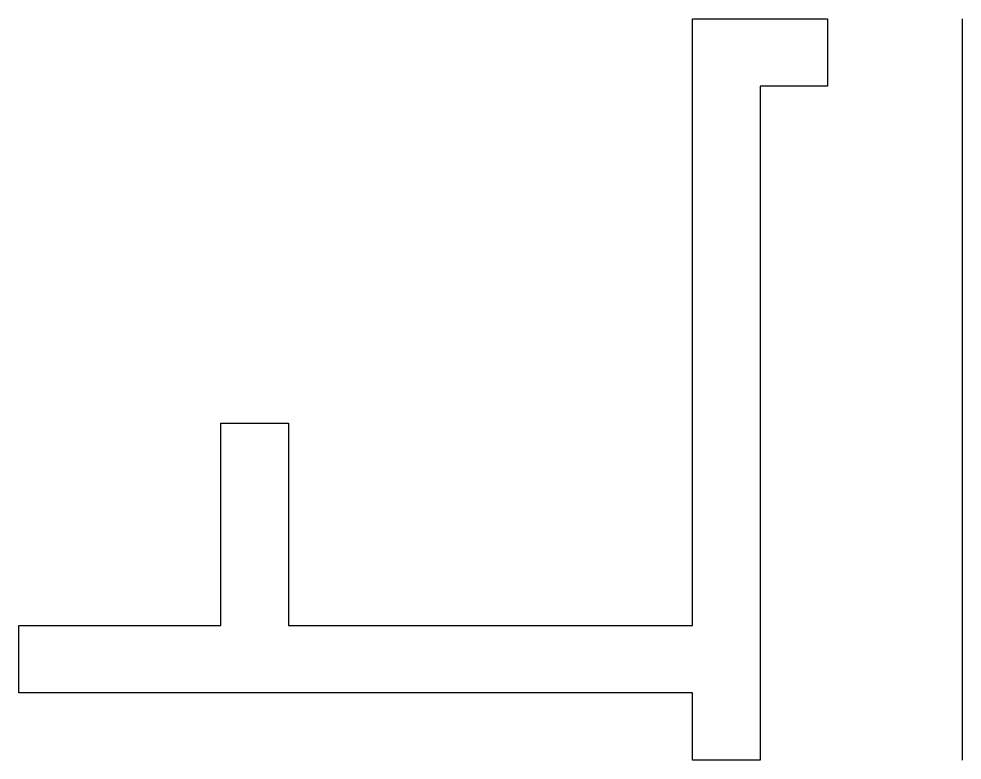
# Model space of a CAD drawing. Header units: millimetres. Extents: x 1370 to 2770, y 880 to 1980.
import ezdxf

# ---------------------------------------------------------------- set-up
doc = ezdxf.new("R2010")
doc.units = ezdxf.units.MM

msp = doc.modelspace()

# ---------------------------------------------------------------- linework, layer by layer
msp.add_line((2770, 1980), (2770, 880))
msp.add_lwpolyline([(1370, 980), (1370, 1080), (1670, 1080), (1670, 1380), (1770, 1380), (1770, 1080), (2370, 1080), (2370, 1980), (2570, 1980), (2570, 1880), (2470, 1880), (2470, 880), (2370, 880), (2370, 980)], close=True)

doc.saveas('drawing.dxf')
